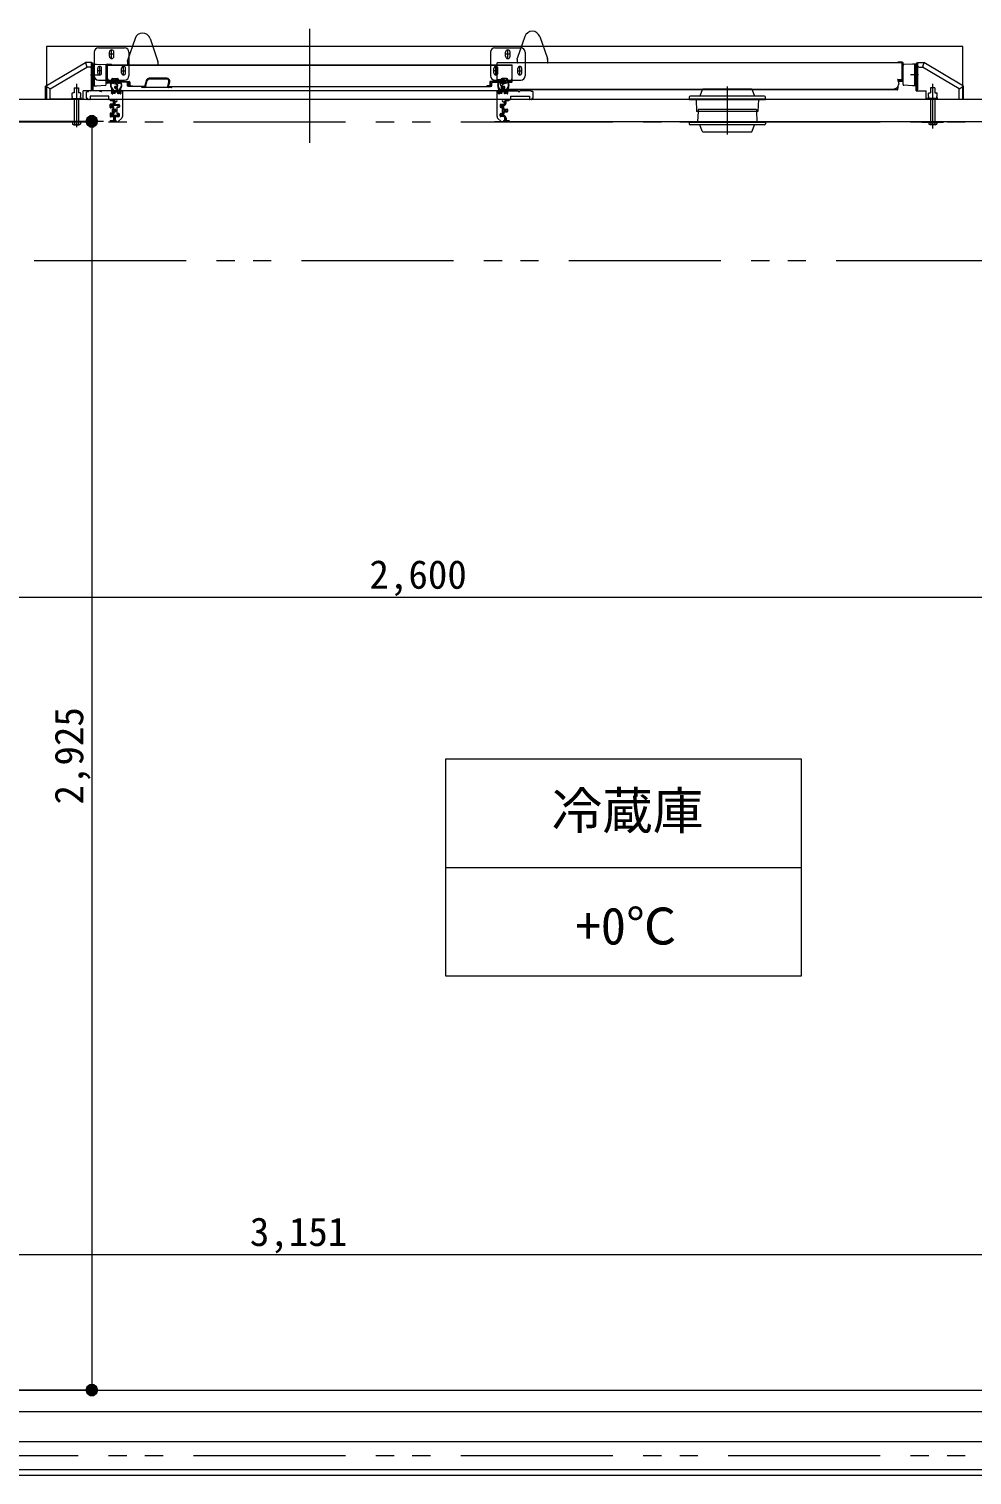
# Model space of a CAD drawing. Units: millimetres at full size. Extents: x -22551 to 92397, y -19340 to 14894.
# Drawn here: x -10859 to -8686, y -4031 to -697 of the extents above; entities that cross this region are included whole.
import ezdxf
from ezdxf.enums import TextEntityAlignment as Align

# ---------------------------------------------------------------- set-up
doc = ezdxf.new("R2010")
doc.units = ezdxf.units.MM
doc.header["$LTSCALE"] = 70
doc.linetypes.add('DOUBLE_CHAIN1', pattern=[8.8, 5, -1, 0.6, -0.6, 0.6, -1])
doc.layers.add('2-0_通芯', color=7, linetype='Continuous', lineweight=15)
doc.styles.add('ＭＳ ゴシック', font='')
doc.styles.get('ＭＳ ゴシック').set_extended_font_data('MS Gothic')

# ---------------------------------------------------------------- blocks, each defined once
blk = doc.blocks.new('グループ部品-125')
at = {"layer": '2-0_通芯'}
for p, q in [((-10212.39, -958.97), (-10212.39, -696.64)), ((-10614.88, -718.72), (-10632.39, -769.18)), ((-10580.4, -718.72), (-10562.89, -769.18)), ((-9716.88, -714.22), (-9734.39, -764.68)), ((-9682.4, -714.22), (-9664.89, -764.68)), ((-10708.89, -750), (-10708.89, -805)), ((-10698.89, -740), (-10638.89, -740)), ((-10674.14, -759.75), (-10674.14, -750.25)), ((-10663.64, -755), (-10674.14, -755)), ((-10668.89, -765), (-10668.89, -745)), ((-10663.64, -759.75), (-10663.64, -750.25)), ((-10628.89, -750), (-10628.89, -805)), ((-9795.89, -750), (-9795.89, -805)), ((-9785.89, -740), (-9725.89, -740)), ((-9761.14, -759.75), (-9761.14, -750.25)), ((-9750.64, -755), (-9761.14, -755)), ((-9755.89, -765), (-9755.89, -745)), ((-9750.64, -759.75), (-9750.64, -750.25)), ((-9734.64, -766.73), (-9734.64, -774.2)), ((-9715.89, -750), (-9715.89, -805)), ((-9664.64, -766.73), (-9664.64, -774.2)), ((-8707.3, -859.7), (-8707.3, -736.8)), ((-10820.89, -828.41), (-10729.15, -774.2)), ((-10810.39, -834.41), (-10726.29, -784.7)), ((-10729.15, -774.2), (-10726.29, -784.7)), ((-10718.39, -784.7), (-10726.29, -784.7)), ((-10714.39, -774.7), (-10715.39, -774.7)), ((-10711.62, -777.7), (-10715.39, -777.7)), ((-10714.39, -839.7), (-10714.39, -777.7)), ((-10711.39, -777.7), (-10703.39, -777.7)), ((-10711.39, -839.7), (-10711.39, -777.7)), ((-10708.39, -827.7), (-10708.39, -777.7)), ((-10703.39, -777.7), (-10683.28, -778.75)), ((-10700.89, -798.5), (-10700.89, -787.5)), ((-10691.89, -793), (-10700.89, -793)), ((-10696.39, -803), (-10696.39, -783)), ((-10691.89, -798.5), (-10691.89, -787.5)), ((-10681.39, -824.65), (-10681.39, -780.75)), ((-10679.39, -777.7), (-10669.39, -777.7)), ((-10678.89, -817.7), (-10678.89, -779.7)), ((-10678.89, -779.7), (-9745.89, -779.7)), ((-10678.49, -817.3), (-10678.49, -780.1)), ((-10678.49, -780.1), (-10212.79, -780.1)), ((-10669.39, -779.7), (-10669.39, -777.7)), ((-10645.89, -798.5), (-10645.89, -787.5)), ((-10645.89, -793), (-10636.89, -793)), ((-10641.39, -803), (-10641.39, -783)), ((-10636.89, -798.5), (-10636.89, -787.5)), ((-10632.64, -771.23), (-10632.64, -778.7)), ((-10632.64, -771.26), (-10632.64, -772.7)), ((-10562.64, -771.23), (-10562.64, -778.7)), ((-10212.79, -780.1), (-10212.79, -794.7)), ((-10212.79, -794.7), (-10211.99, -794.7)), ((-10211.99, -780.1), (-9746.29, -780.1)), ((-10211.99, -794.7), (-10211.99, -780.1)), ((-9787.89, -798.5), (-9787.89, -787.5)), ((-9778.89, -793), (-9787.89, -793)), ((-9783.39, -803), (-9783.39, -783)), ((-9780.89, -813.2), (-9780.89, -775.2)), ((-8847.89, -775.2), (-9780.89, -775.2)), ((-9778.89, -798.5), (-9778.89, -787.5)), ((-9746.29, -817.3), (-9746.29, -780.1)), ((-9745.89, -817.7), (-9745.89, -779.7)), ((-9732.89, -798.5), (-9732.89, -787.5)), ((-9732.89, -793), (-9723.89, -793)), ((-9728.39, -803), (-9728.39, -783)), ((-9723.89, -798.5), (-9723.89, -787.5)), ((-8847.89, -775.2), (-8847.89, -813.2)), ((-8845.39, -824.65), (-8845.39, -775.2)), ((-8823.39, -777.7), (-8843.49, -778.75)), ((-8815.39, -777.7), (-8823.39, -777.7)), ((-8818.39, -827.7), (-8818.39, -777.7)), ((-8815.39, -839.7), (-8815.39, -777.7)), ((-8815.16, -777.7), (-8811.39, -777.7)), ((-8812.39, -774.7), (-8811.39, -774.7)), ((-8812.39, -839.7), (-8812.39, -777.7)), ((-8808.39, -784.7), (-8800.49, -784.7)), ((-8797.62, -774.2), (-8800.49, -784.7)), ((-8716.39, -834.41), (-8800.49, -784.7)), ((-8705.89, -828.41), (-8797.62, -774.2)), ((-10820.89, -859.7), (-10820.89, -828.41)), ((-10810.39, -834.41), (-10820.89, -828.41)), ((-10754.89, -832.7), (-10754.89, -844.2)), ((-10754.89, -832.7), (-10744.89, -832.7)), ((-10749.89, -823.5), (-10749.89, -922.95)), ((-10744.89, -832.7), (-10744.89, -844.2)), ((-10717.31, -802.7), (-10698.95, -802.7)), ((-10698.89, -815), (-10638.89, -815)), ((-10669.39, -821.7), (-10679.39, -821.7)), ((-10678.89, -817.7), (-10669.03, -817.7)), ((-10678.49, -811.7), (-10677.49, -811.7)), ((-10669.37, -817.3), (-10678.49, -817.3)), ((-10677.99, -818.7), (-10669.74, -818.7)), ((-10666.29, -819.7), (-10677.99, -819.7)), ((-10677.49, -811.7), (-10677.49, -814.7)), ((-10669.74, -817.2), (-10676.99, -817.2)), ((-10676.89, -817.3), (-10676.89, -817.2)), ((-10676.49, -815.7), (-10670.09, -815.7)), ((-10671.49, -825.8), (-10671.49, -826.7)), ((-10670.89, -817.7), (-10670.89, -817.3)), ((-10670.51, -827.04), (-10670.5, -825.72)), ((-10667.39, -819.69), (-10669.96, -819.2)), ((-10669.62, -820.89), (-10660.49, -823.5)), ((-10669.39, -819.7), (-10669.39, -821.7)), ((-10669.29, -817.7), (-10669.29, -817.35)), ((-10669.09, -814.7), (-10669.09, -814.2)), ((-10667.07, -819.34), (-10667.39, -819.69)), ((-10667.09, -814.7), (-10667.09, -818.5)), ((-10667.09, -818.5), (-10666.29, -818.5)), ((-10667, -819.81), (-10667.07, -819.34)), ((-10664.93, -820.2), (-10667, -819.81)), ((-10666.29, -818.5), (-10666.29, -819.7)), ((-10666.09, -811.2), (-10655.89, -811.2)), ((-10664.61, -819.86), (-10664.93, -820.2)), ((-10664.54, -820.32), (-10664.61, -819.86)), ((-10661.49, -820.9), (-10664.54, -820.32)), ((-10664.09, -819.7), (-10664.09, -814.7)), ((-10661.49, -819.7), (-10664.09, -819.7)), ((-10656.44, -813.25), (-10662.09, -817.8)), ((-10662.09, -815.2), (-10662.09, -818.5)), ((-10662.09, -818.5), (-10660.74, -818.5)), ((-10660.84, -818.5), (-10661.49, -820.9)), ((-10660.74, -818.5), (-10660.74, -818.95)), ((-10658.88, -823.5), (-10660.49, -823.5)), ((-10656.89, -813.2), (-10660.09, -813.2)), ((-10656.99, -829.15), (-10659.99, -829.15)), ((-10659.99, -829.65), (-10656.73, -829.65)), ((-10659.84, -817.66), (-10658.8, -816.82)), ((-10659.84, -821), (-10659.84, -817.66)), ((-10657.64, -821.5), (-10659.34, -821.5)), ((-10659.01, -832.85), (-10658.25, -832.34)), ((-10658.88, -823.5), (-10655.86, -826.07)), ((-10657.97, -832.75), (-10658.73, -833.26)), ((-10658.49, -818.5), (-10658.49, -818.95)), ((-10658.18, -816.82), (-10657.14, -817.66)), ((-10658.1, -823.5), (-10656.49, -823.5)), ((-10655.53, -825.69), (-10658.1, -823.5)), ((-10658.09, -815.22), (-10655.9, -813.46)), ((-10654.89, -817.8), (-10658.09, -815.22)), ((-10657.14, -817.66), (-10657.14, -821)), ((-10656.49, -823.5), (-10647.36, -820.89)), ((-10656.24, -818.95), (-10656.24, -818.5)), ((-10656.24, -818.5), (-10654.89, -818.5)), ((-10655.49, -820.9), (-10656.14, -818.5)), ((-10633.99, -819.7), (-10655.49, -819.7)), ((-10652.43, -820.32), (-10655.49, -820.9)), ((-10654.89, -818.5), (-10654.89, -815.2)), ((-10652.89, -814.2), (-10652.89, -816.7)), ((-10652.37, -819.86), (-10652.43, -820.32)), ((-10652.05, -820.2), (-10652.37, -819.86)), ((-10649.97, -819.81), (-10652.05, -820.2)), ((-10651.89, -817.7), (-10628.49, -817.7)), ((-10649.91, -819.34), (-10649.97, -819.81)), ((-10649.59, -819.69), (-10649.91, -819.34)), ((-10647.02, -819.2), (-10649.59, -819.69)), ((-10646.48, -825.72), (-10646.47, -827.04)), ((-10645.49, -826.7), (-10645.49, -825.8)), ((-10631.99, -827.7), (-10631.99, -821.7)), ((-10629.99, -828.7), (-10630.99, -828.7)), ((-10629.99, -820.45), (-10629.99, -828.7)), ((-10628.89, -821.7), (-10628.89, -829.7)), ((-10628.49, -821.7), (-10628.89, -821.7)), ((-10592.74, -829.7), (-10628.89, -829.7)), ((-10628.49, -829.3), (-10628.49, -820.45)), ((-10592.74, -829.3), (-10628.49, -829.3)), ((-10626.99, -819.2), (-10626.99, -827.2)), ((-10625.99, -828.2), (-10620.49, -828.2)), ((-10620.49, -828.2), (-10620.49, -829.2)), ((-10600.24, -830.2), (-10600.24, -829.7)), ((-10531.93, -831.7), (-10598.74, -831.7)), ((-10588.74, -814.79), (-10592.74, -829.7)), ((-10592.74, -829.7), (-10592.74, -829.3)), ((-10590.81, -830.22), (-10586.97, -815.91)), ((-10541.84, -810.2), (-10582.14, -810.2)), ((-10541.84, -812.2), (-10582.14, -812.2)), ((-10539.68, -829.22), (-10536.99, -818.41)), ((-10537.74, -829.7), (-10535.04, -818.89)), ((-10537.74, -829.7), (-9795.89, -829.7)), ((-10537.64, -829.3), (-10537.64, -829.7)), ((-10537.64, -829.3), (-9796.29, -829.3)), ((-10530.48, -830.59), (-10530.24, -829.7)), ((-9798.79, -828.2), (-9804.29, -828.2)), ((-9804.29, -828.2), (-9804.29, -829.2)), ((-9804.29, -829.2), (-9797.79, -829.2)), ((-9797.79, -819.2), (-9797.79, -827.2)), ((-9796.39, -829.3), (-9796.84, -828.85)), ((-9772.89, -817.7), (-9796.29, -817.7)), ((-9796.29, -829.3), (-9796.29, -820.45)), ((-9794.79, -820.45), (-9794.79, -828.7)), ((-9794.79, -828.7), (-9793.79, -828.7)), ((-9792.79, -827.7), (-9792.79, -821.7)), ((-9790.79, -819.7), (-9769.29, -819.7)), ((-9785.89, -815), (-9725.89, -815)), ((-9780.89, -813.2), (-9771.03, -813.2)), ((-9779.99, -814.2), (-9771.74, -814.2)), ((-9772.19, -815.2), (-9779.99, -815.2)), ((-9779.29, -826.7), (-9779.29, -825.8)), ((-9778.3, -825.72), (-9778.31, -827.04)), ((-9777.76, -819.2), (-9775.19, -819.69)), ((-9768.29, -823.5), (-9777.42, -820.89)), ((-9775.19, -819.69), (-9774.87, -819.34)), ((-9774.87, -819.34), (-9774.8, -819.81)), ((-9774.8, -819.81), (-9772.73, -820.2)), ((-9773.49, -821.3), (-9773.49, -822.2)), ((-9772.73, -820.2), (-9772.41, -819.86)), ((-9772.41, -819.86), (-9772.34, -820.32)), ((-9772.34, -820.32), (-9769.29, -820.9)), ((-9771.89, -814.2), (-9771.89, -816.7)), ((-9771.31, -829.4), (-9771.06, -833.4)), ((-9771.06, -833.4), (-9771.06, -836.95)), ((-9770.56, -833.4), (-9770.39, -830.63)), ((-9770.56, -836.95), (-9770.56, -833.4)), ((-9769.89, -818.5), (-9769.89, -815.2)), ((-9769.89, -817.8), (-9766.69, -815.22)), ((-9768.54, -818.5), (-9769.89, -818.5)), ((-9769.29, -820.9), (-9768.64, -818.5)), ((-9769.25, -825.69), (-9766.68, -823.5)), ((-9765.9, -823.5), (-9768.92, -826.07)), ((-9758.69, -811.2), (-9768.89, -811.2)), ((-9766.69, -815.22), (-9768.87, -813.46)), ((-9768.54, -818.95), (-9768.54, -818.5)), ((-9768.34, -813.25), (-9762.69, -817.8)), ((-9766.68, -823.5), (-9768.29, -823.5)), ((-9764.79, -829.65), (-9768.05, -829.65)), ((-9767.89, -813.2), (-9764.69, -813.2)), ((-9767.79, -829.15), (-9764.79, -829.15)), ((-9766.6, -816.82), (-9767.64, -817.66)), ((-9767.64, -817.66), (-9767.64, -821)), ((-9767.14, -821.5), (-9765.44, -821.5)), ((-9766.81, -832.75), (-9766.05, -833.26)), ((-9765.77, -832.85), (-9766.53, -832.34)), ((-9764.94, -817.66), (-9765.98, -816.82)), ((-9765.9, -823.5), (-9764.29, -823.5)), ((-9764.94, -821), (-9764.94, -817.66)), ((-9755.16, -820.89), (-9764.29, -823.5)), ((-9762.69, -818.5), (-9764.04, -818.5)), ((-9764.04, -818.5), (-9764.04, -818.95)), ((-9763.94, -818.5), (-9763.29, -820.9)), ((-9763.29, -819.7), (-9760.69, -819.7)), ((-9763.29, -820.9), (-9760.23, -820.32)), ((-9762.69, -815.2), (-9762.69, -818.5)), ((-9760.69, -819.7), (-9760.69, -814.7)), ((-9760.23, -820.32), (-9760.17, -819.86)), ((-9760.17, -819.86), (-9759.85, -820.2)), ((-9759.85, -820.2), (-9757.77, -819.81)), ((-9757.69, -818.5), (-9758.49, -818.5)), ((-9758.49, -818.5), (-9758.49, -819.7)), ((-9758.49, -819.7), (-9746.79, -819.7)), ((-9757.77, -819.81), (-9757.71, -819.34)), ((-9757.71, -819.34), (-9757.39, -819.69)), ((-9757.69, -814.7), (-9757.69, -818.5)), ((-9757.39, -819.69), (-9754.82, -819.2)), ((-9755.75, -817.7), (-9745.89, -817.7)), ((-9755.69, -814.7), (-9755.69, -814.2)), ((-9755.49, -817.7), (-9755.49, -817.35)), ((-9755.41, -817.3), (-9746.29, -817.3)), ((-9755.04, -817.2), (-9747.79, -817.2)), ((-9746.79, -818.7), (-9755.04, -818.7)), ((-9748.29, -815.7), (-9754.69, -815.7)), ((-9754.27, -827.04), (-9754.28, -825.72)), ((-9753.89, -817.7), (-9753.89, -817.3)), ((-9753.29, -825.8), (-9753.29, -826.7)), ((-9747.89, -817.3), (-9747.89, -817.2)), ((-9746.29, -811.7), (-9747.29, -811.7)), ((-9747.29, -811.7), (-9747.29, -814.7)), ((-9250.33, -829.38), (-9250.33, -940.02)), ((-8858.22, -833.4), (-8858.39, -830.63)), ((-8858.22, -836.95), (-8858.22, -833.4)), ((-8857.75, -813.2), (-8847.89, -813.2)), ((-8857.47, -829.4), (-8857.72, -833.4)), ((-8857.72, -836.95), (-8857.72, -833.4)), ((-8857.39, -815.2), (-8857.39, -817.2)), ((-8857.39, -817.2), (-8847.39, -817.2)), ((-8848.79, -814.2), (-8857.04, -814.2)), ((-8856.59, -815.2), (-8848.79, -815.2)), ((-8855.29, -821.3), (-8855.29, -822.2)), ((-8809.47, -802.7), (-8827.83, -802.7)), ((-8781.89, -832.7), (-8781.89, -844.2)), ((-8771.89, -832.7), (-8781.89, -832.7)), ((-8776.89, -926.59), (-8776.89, -823.5)), ((-8771.89, -832.7), (-8771.89, -844.2)), ((-8716.39, -834.41), (-8705.89, -828.41)), ((-8705.89, -859.7), (-8705.89, -828.41)), ((-8695.3, -859.7), (-10831.37, -859.7)), ((-10810.39, -859.7), (-10810.39, -834.41)), ((-10737.39, -858.7), (-10810.39, -858.7)), ((-10760.39, -854.7), (-10759.09, -854.7)), ((-10760.39, -854.7), (-10760.39, -856.7)), ((-10760.39, -856.7), (-10739.39, -856.7)), ((-10759.09, -852.2), (-10759.7, -852.2)), ((-10759.09, -854.7), (-10759.09, -852.2)), ((-10754.89, -844.2), (-10758.14, -844.2)), ((-10754.89, -859.7), (-10754.89, -909.7)), ((-10741.64, -844.2), (-10744.89, -844.2)), ((-10744.89, -859.7), (-10744.89, -909.7)), ((-10740.07, -852.2), (-10740.69, -852.2)), ((-10740.69, -854.7), (-10740.69, -852.2)), ((-10740.69, -854.7), (-10739.39, -854.7)), ((-10739.39, -856.7), (-10739.39, -854.7)), ((-10734.39, -859.7), (-10734.39, -839.7)), ((-9777.74, -839.7), (-10734.39, -839.7)), ((-10726.89, -855.7), (-10726.89, -842.7)), ((-10724.89, -840.7), (-10722.59, -840.7)), ((-10722.39, -840.5), (-10722.39, -839.9)), ((-10718.39, -851.7), (-10718.39, -858.7)), ((-10675.39, -851.7), (-10718.39, -851.7)), ((-10696.39, -840.5), (-10696.39, -839.9)), ((-10692.59, -840.7), (-10696.19, -840.7)), ((-10692.39, -839.9), (-10692.39, -840.5)), ((-10675.39, -858.7), (-10675.39, -851.7)), ((-10665.89, -860.4), (-10672.39, -860.4)), ((-10671.39, -861.4), (-10666.29, -861.4)), ((-10669.31, -833.9), (-10669.06, -837.9)), ((-10669.06, -837.9), (-10669.06, -839.7)), ((-10668.94, -843.7), (-10668.24, -843.7)), ((-10668.94, -844.7), (-10668.94, -843.7)), ((-10668.62, -844.68), (-10668.36, -845.53)), ((-10668.61, -844.4), (-10668.13, -843.57)), ((-10668.56, -837.9), (-10668.39, -835.13)), ((-10668.56, -839.7), (-10668.56, -837.9)), ((-10668.24, -840.2), (-10668.24, -843.7)), ((-10668.09, -843.42), (-10668.09, -840.3)), ((-10662.97, -839.8), (-10667.59, -839.8)), ((-10667.46, -846.1), (-10667.09, -846.1)), ((-10667.44, -846.2), (-10666.69, -846.2)), ((-10667.09, -841.7), (-10664.04, -841.7)), ((-10667.09, -846.09), (-10667.09, -841.7)), ((-10666.19, -845.7), (-10666.19, -842.2)), ((-10664.79, -869.55), (-10664.79, -862.9)), ((-10664.39, -842.2), (-10664.39, -843.7)), ((-10664.04, -842.1), (-10664.04, -841.7)), ((-10662.04, -842.4), (-10663.74, -842.4)), ((-10663.39, -862.9), (-10663.39, -868.5)), ((-10663.29, -867.7), (-10663.29, -860.1)), ((-10662.97, -839.8), (-10662.89, -840)), ((-10662.81, -839.8), (-10662.89, -840)), ((-10661.14, -845.2), (-10662.89, -845.2)), ((-10657.97, -839.8), (-10662.81, -839.8)), ((-10661.39, -862.4), (-10661.89, -862.9)), ((-10661.89, -862.9), (-10661.89, -868.5)), ((-10661.74, -842.1), (-10661.74, -841.7)), ((-10661.74, -841.7), (-10654.04, -841.7)), ((-10661.39, -843.4), (-10661.39, -842.2)), ((-10660.89, -862.4), (-10661.39, -862.4)), ((-10660.89, -870.46), (-10660.89, -862.4)), ((-10658.39, -864.7), (-10659.89, -864.7)), ((-10655.71, -835.4), (-10658.83, -838.72)), ((-10658.14, -838.72), (-10655.35, -835.74)), ((-10657.97, -839.8), (-10657.89, -840)), ((-10657.81, -839.8), (-10657.89, -840)), ((-10657.81, -839.8), (-10652.97, -839.8)), ((-10654.64, -845.2), (-10652.89, -845.2)), ((-10654.39, -843.4), (-10654.39, -842.2)), ((-10654.04, -842.1), (-10654.04, -841.7)), ((-10653.74, -842.4), (-10652.04, -842.4)), ((-10652.97, -839.8), (-10652.89, -840)), ((-10652.81, -839.8), (-10652.89, -840)), ((-10652.81, -839.8), (-10648.19, -839.8)), ((-10651.39, -842.2), (-10651.39, -843.7)), ((-10649.59, -845.7), (-10649.59, -842.2)), ((-10648.34, -846.2), (-10649.09, -846.2)), ((-10648.69, -846.1), (-10648.69, -841.7)), ((-10648.32, -846.1), (-10648.69, -846.1)), ((-10648.59, -835.13), (-10648.42, -837.9)), ((-10648.42, -837.9), (-10648.42, -839.7)), ((-10647.92, -837.9), (-10647.67, -833.9)), ((-10647.92, -839.7), (-10647.92, -837.9)), ((-10647.69, -843.42), (-10647.69, -840.3)), ((-10647.17, -844.4), (-10647.65, -843.57)), ((-10647.54, -840.2), (-10647.54, -843.7)), ((-10646.84, -843.7), (-10647.54, -843.7)), ((-10647.16, -844.68), (-10647.42, -845.53)), ((-10646.84, -844.7), (-10646.84, -843.7)), ((-10643.89, -839.7), (-10643.89, -898.63)), ((-9780.89, -884.47), (-9780.89, -841.2)), ((-9777.94, -844.7), (-9777.94, -843.7)), ((-9777.94, -843.7), (-9777.24, -843.7)), ((-9777.62, -844.68), (-9777.36, -845.53)), ((-9777.61, -844.4), (-9777.13, -843.57)), ((-9777.24, -840.2), (-9777.24, -843.7)), ((-9776.86, -837.9), (-9777.11, -833.9)), ((-9777.09, -843.42), (-9777.09, -840.3)), ((-9776.86, -839.7), (-9776.86, -837.9)), ((-9771.97, -839.8), (-9776.59, -839.8)), ((-9776.46, -846.1), (-9776.09, -846.1)), ((-9776.44, -846.2), (-9775.69, -846.2)), ((-9776.19, -835.13), (-9776.36, -837.9)), ((-9776.36, -837.9), (-9776.36, -839.7)), ((-9776.09, -846.1), (-9776.09, -841.7)), ((-9775.19, -845.7), (-9775.19, -842.2)), ((-9773.39, -842.2), (-9773.39, -843.7)), ((-9771.04, -842.4), (-9772.74, -842.4)), ((-9771.97, -839.8), (-9771.89, -840)), ((-9771.81, -839.8), (-9771.89, -840)), ((-9770.14, -845.2), (-9771.89, -845.2)), ((-9766.97, -839.8), (-9771.81, -839.8)), ((-8857.97, -837.2), (-9770.81, -837.2)), ((-9770.74, -842.1), (-9770.74, -841.7)), ((-9763.04, -841.7), (-9770.74, -841.7)), ((-9770.39, -843.4), (-9770.39, -842.2)), ((-9766.64, -838.72), (-9769.43, -835.74)), ((-9769.07, -835.4), (-9765.95, -838.72)), ((-9766.97, -839.8), (-9766.89, -840)), ((-9766.81, -839.8), (-9766.89, -840)), ((-9766.81, -839.8), (-9761.97, -839.8)), ((-9766.39, -864.7), (-9764.89, -864.7)), ((-9763.89, -870.96), (-9763.89, -862.4)), ((-9763.39, -862.4), (-9763.89, -862.4)), ((-9763.64, -845.2), (-9761.89, -845.2)), ((-9763.39, -843.4), (-9763.39, -842.2)), ((-9762.89, -862.9), (-9763.39, -862.4)), ((-9763.04, -842.1), (-9763.04, -841.7)), ((-9762.89, -868.5), (-9762.89, -862.9)), ((-9762.74, -842.4), (-9761.04, -842.4)), ((-9761.97, -839.8), (-9761.89, -840)), ((-9761.81, -839.8), (-9761.89, -840)), ((-9761.81, -839.8), (-9757.19, -839.8)), ((-9761.79, -859.7), (-9761.79, -867.7)), ((-9761.39, -860.2), (-9761.39, -868.5)), ((-9760.74, -842.1), (-9760.74, -841.7)), ((-9757.69, -841.7), (-9760.74, -841.7)), ((-9760.49, -835.2), (-8868.29, -835.2)), ((-9760.39, -842.2), (-9760.39, -843.7)), ((-9759.99, -867.35), (-9759.99, -862.9)), ((-9758.89, -860.4), (-9752.39, -860.4)), ((-9758.59, -845.7), (-9758.59, -842.2)), ((-9758.49, -861.4), (-9753.39, -861.4)), ((-9757.34, -846.2), (-9758.09, -846.2)), ((-9757.69, -846.09), (-9757.69, -841.7)), ((-9757.32, -846.1), (-9757.69, -846.1)), ((-9756.69, -843.42), (-9756.69, -840.3)), ((-9756.17, -844.4), (-9756.65, -843.57)), ((-9756.54, -840.2), (-9756.54, -843.7)), ((-9755.84, -843.7), (-9756.54, -843.7)), ((-9756.16, -844.68), (-9756.42, -845.53)), ((-9756.22, -837.9), (-9756.39, -835.13)), ((-9756.22, -839.7), (-9756.22, -837.9)), ((-9756.04, -839.7), (-9732.59, -839.7)), ((-9755.84, -844.7), (-9755.84, -843.7)), ((-9755.47, -833.9), (-9755.72, -837.9)), ((-9755.72, -837.9), (-9755.72, -839.7)), ((-9749.39, -858.7), (-9749.39, -851.7)), ((-9749.39, -851.7), (-9706.39, -851.7)), ((-9732.39, -839.9), (-9732.39, -840.5)), ((-9732.19, -840.7), (-9728.59, -840.7)), ((-9728.39, -840.5), (-9728.39, -839.9)), ((-9702.59, -839.7), (-9728.19, -839.7)), ((-9706.39, -851.7), (-9706.39, -858.7)), ((-9702.39, -840.5), (-9702.39, -839.9)), ((-9699.89, -840.7), (-9702.19, -840.7)), ((-9697.89, -855.7), (-9697.89, -842.7)), ((-9338.33, -854.2), (-9338.33, -859.7)), ((-9338.33, -857.7), (-9162.33, -857.7)), ((-9164.83, -851.7), (-9335.83, -851.7)), ((-9322.26, -859.7), (-9321.08, -887.37)), ((-9307.93, -836.85), (-9313.33, -851.7)), ((-9195.08, -835.2), (-9305.58, -835.2)), ((-9192.73, -836.85), (-9187.33, -851.7)), ((-9178.4, -859.7), (-9179.58, -887.37)), ((-8815.39, -839.7), (-8792.39, -839.7)), ((-8792.39, -859.7), (-8792.39, -839.7)), ((-8789.39, -858.7), (-8716.39, -858.7)), ((-8787.39, -856.7), (-8787.39, -854.7)), ((-8786.09, -854.7), (-8787.39, -854.7)), ((-8766.39, -856.7), (-8787.39, -856.7)), ((-8786.7, -852.2), (-8786.09, -852.2)), ((-8786.09, -854.7), (-8786.09, -852.2)), ((-8785.14, -844.2), (-8781.89, -844.2)), ((-8781.89, -859.7), (-8781.89, -909.7)), ((-8771.89, -844.2), (-8768.64, -844.2)), ((-8771.89, -859.7), (-8771.89, -909.7)), ((-8767.69, -854.7), (-8767.69, -852.2)), ((-8767.69, -852.2), (-8767.07, -852.2)), ((-8766.39, -854.7), (-8767.69, -854.7)), ((-8766.39, -854.7), (-8766.39, -856.7)), ((-8716.39, -859.7), (-8716.39, -834.41)), ((-10672.29, -877.2), (-10672.29, -871.05)), ((-10672.29, -892.2), (-10672.29, -898.35)), ((-10665.29, -870.05), (-10671.29, -870.05)), ((-10665.29, -899.35), (-10671.29, -899.35)), ((-10670.89, -872.53), (-10670.89, -876.16)), ((-10670.89, -896.87), (-10670.89, -893.24)), ((-10666.29, -878.7), (-10670.79, -878.7)), ((-10666.29, -890.7), (-10670.79, -890.7)), ((-10661.88, -871.46), (-10669.9, -871.53)), ((-10665.88, -877.19), (-10669.9, -877.16)), ((-10665.88, -892.21), (-10669.9, -892.24)), ((-10661.88, -897.94), (-10669.9, -897.87)), ((-10669.39, -874.7), (-10669.39, -873.95)), ((-10669.39, -894.7), (-10669.39, -895.45)), ((-10652.39, -872.95), (-10668.39, -872.95)), ((-10668.39, -875.7), (-10664.89, -875.7)), ((-10668.39, -893.7), (-10664.89, -893.7)), ((-10652.39, -896.45), (-10668.39, -896.45)), ((-10666.29, -881.7), (-10666.89, -881.7)), ((-10666.29, -878.7), (-10666.29, -881.7)), ((-10666.29, -890.7), (-10666.29, -887.7)), ((-10664.89, -883.23), (-10664.89, -878.19)), ((-10664.89, -886.16), (-10664.89, -891.21)), ((-10664.79, -899.85), (-10664.79, -906.5)), ((-10664.43, -883.74), (-10661.58, -883.95)), ((-10664.43, -885.67), (-10661.58, -885.45)), ((-10663.89, -880.7), (-10663.89, -876.7)), ((-10663.89, -888.7), (-10663.89, -892.7)), ((-10662.89, -869), (-10662.39, -869)), ((-10662.89, -881.7), (-10660.89, -881.7)), ((-10662.89, -887.7), (-10660.89, -887.7)), ((-10660.89, -898.94), (-10660.89, -907)), ((-10659.89, -870.7), (-10652.39, -870.7)), ((-10659.89, -882.7), (-10659.89, -886.7)), ((-10659.89, -898.7), (-10652.39, -898.7)), ((-10656.89, -878.32), (-10656.89, -891.08)), ((-10656.89, -884.47), (-10656.49, -884.7)), ((-10656.89, -884.93), (-10656.49, -884.7)), ((-10652.25, -876.82), (-10656.02, -877.33)), ((-10656.02, -892.07), (-10652.25, -892.58)), ((-10652.39, -877.7), (-10654.89, -877.7)), ((-10652.39, -891.7), (-10654.89, -891.7)), ((-10651.39, -873.95), (-10651.39, -875.83)), ((-10651.39, -895.45), (-10651.39, -893.57)), ((-10650.89, -872.2), (-10650.89, -876.2)), ((-10650.89, -897.2), (-10650.89, -893.2)), ((-10643.89, -884.47), (-10644.29, -884.7)), ((-10643.89, -884.93), (-10644.29, -884.7)), ((-9780.89, -884.47), (-9780.49, -884.7)), ((-9780.89, -884.93), (-9780.49, -884.7)), ((-9780.89, -898.63), (-9780.89, -884.93)), ((-9773.89, -872.2), (-9773.89, -876.2)), ((-9773.89, -897.2), (-9773.89, -893.2)), ((-9764.89, -870.7), (-9772.39, -870.7)), ((-9772.39, -877.7), (-9769.89, -877.7)), ((-9772.39, -891.7), (-9769.89, -891.7)), ((-9764.89, -898.7), (-9772.39, -898.7)), ((-9764.88, -871.96), (-9771.39, -872.02)), ((-9767.88, -876.69), (-9771.39, -876.66)), ((-9767.88, -892.71), (-9771.39, -892.74)), ((-9764.88, -897.44), (-9771.39, -897.39)), ((-9771.29, -873.85), (-9771.29, -874.8)), ((-9771.29, -895.55), (-9771.29, -894.6)), ((-9770.79, -873.35), (-9765.99, -873.35)), ((-9770.79, -875.3), (-9766.99, -875.3)), ((-9770.79, -894.1), (-9766.99, -894.1)), ((-9770.79, -896.05), (-9765.99, -896.05)), ((-9767.89, -884.47), (-9768.29, -884.7)), ((-9767.89, -884.93), (-9768.29, -884.7)), ((-9767.89, -884.47), (-9767.89, -879.7)), ((-9767.89, -889.7), (-9767.89, -884.93)), ((-9766.89, -881.95), (-9766.89, -877.69)), ((-9766.89, -881.95), (-9765.89, -882.95)), ((-9766.89, -887.45), (-9765.89, -886.45)), ((-9766.89, -887.45), (-9766.89, -891.71)), ((-9765.89, -882.95), (-9760.14, -882.95)), ((-9765.89, -886.45), (-9760.14, -886.45)), ((-9765.49, -880.35), (-9765.49, -876.8)), ((-9765.49, -880.35), (-9764.49, -881.35)), ((-9765.49, -889.05), (-9764.49, -888.05)), ((-9765.49, -889.05), (-9765.49, -892.6)), ((-9764.49, -881.35), (-9757.79, -881.35)), ((-9764.49, -888.05), (-9757.79, -888.05)), ((-9763.89, -898.44), (-9763.89, -907)), ((-9761.89, -869), (-9762.39, -869)), ((-9761.79, -867.7), (-9761.39, -867.7)), ((-9756.79, -882.35), (-9756.79, -887.05)), ((-9179.58, -887.37), (-9321.08, -887.37)), ((-9317.43, -887.37), (-9318.74, -909.7)), ((-9317.33, -882.03), (-9317.43, -887.37)), ((-9183.33, -882.03), (-9317.33, -882.03)), ((-9183.33, -882.03), (-9183.23, -887.37)), ((-9183.23, -887.37), (-9181.92, -909.7)), ((-10714.53, -909.7), (-11136.83, -909.7)), ((-10774.89, -909.7), (-10774.89, -911.7)), ((-10759.13, -911.7), (-10759.13, -916.05)), ((-10755.58, -918.1), (-10759.13, -916.05)), ((-10754.51, -911.7), (-10754.51, -916.05)), ((-10745.27, -911.7), (-10745.27, -916.05)), ((-10740.65, -911.7), (-10740.65, -916.05)), ((-10714.53, -909.7), (-10714.53, -3834.7)), ((-10665.89, -909), (-10672.39, -909)), ((-10671.39, -908), (-10666.29, -908)), ((-10663.39, -906.5), (-10663.39, -900.9)), ((-10663.29, -901.7), (-10663.29, -909.3)), ((-10662.89, -900.4), (-10662.39, -900.4)), ((-10661.89, -906.5), (-10661.89, -900.9)), ((-10661.39, -907), (-10661.89, -906.5)), ((-10660.89, -907), (-10661.39, -907)), ((-10656.89, -910.7), (-10654.3, -910.7)), ((-10653.6, -910.41), (-10645.35, -902.17)), ((-9786.79, -909.7), (-8662.39, -909.7)), ((-9771.18, -910.41), (-9779.42, -902.17)), ((-9770.48, -910.7), (-9767.89, -910.7)), ((-9763.39, -907), (-9763.89, -907)), ((-9762.89, -906.5), (-9763.39, -907)), ((-9762.89, -900.9), (-9762.89, -906.5)), ((-9761.89, -900.4), (-9762.39, -900.4)), ((-9761.79, -901.7), (-9761.39, -901.7)), ((-9761.79, -909.7), (-9761.79, -901.7)), ((-9761.39, -900.9), (-9761.39, -909.21)), ((-9759.99, -902.05), (-9759.99, -906.5)), ((-9758.89, -909), (-9752.39, -909)), ((-9758.49, -908), (-9753.39, -908)), ((-9338.33, -909.7), (-9338.33, -915.2)), ((-9338.33, -911.7), (-9162.33, -911.7)), ((-9164.83, -917.7), (-9335.83, -917.7)), ((-9307.93, -932.56), (-9313.33, -917.7)), ((-9192.73, -932.56), (-9187.33, -917.7)), ((-9162.33, -909.7), (-9162.33, -915.2)), ((-8786.13, -911.7), (-8786.13, -916.05)), ((-8781.51, -911.7), (-8781.51, -916.05)), ((-8772.27, -911.7), (-8772.27, -916.05)), ((-8771.2, -918.1), (-8767.65, -916.05)), ((-8767.65, -911.7), (-8767.65, -916.05)), ((-8751.89, -909.7), (-8751.89, -911.7)), ((-9305.58, -934.2), (-9195.08, -934.2)), ((-11813.39, -2007.08), (-8662.39, -2007.08)), ((-9899.88, -2629.99), (-9079.35, -2629.99)), ((-11813.39, -3522.4), (-8662.39, -3522.4)), ((-10714.53, -3834.7), (-11136.83, -3834.7)), ((-12225.89, -3953.2), (-3818.39, -3953.2)), ((-12303.39, -4030.7), (-3168.39, -4030.7)), ((-12290.89, -4018.2), (-3168.39, -4018.2))]:
    blk.add_line(p, q, dxfattribs=at)
at = {"layer": '2-0_通芯', "linetype": 'DOUBLE_CHAIN1'}
for p, q in [((-12944.02, -910.7), (-4791.66, -910.7)), ((-22551.09, -1230.7), (23861.61, -1230.7)), ((-12944.02, -3985.7), (17404.63, -3985.7))]:
    blk.add_line(p, q, dxfattribs=at)
at = {"layer": '2-0_通芯'}
for points in [[(-8707.3, -736.8), (-10819.3, -736.8), (-10819.3, -859.7)], [(-9734.64, -767.09), (-9734.64, -766.81), (-9734.62, -766.43), (-9734.59, -766), (-9734.55, -765.62), (-9734.49, -765.17), (-9734.39, -764.68)], [(-9664.64, -767.09), (-9664.64, -766.81), (-9664.66, -766.43), (-9664.69, -766), (-9664.73, -765.62), (-9664.79, -765.17), (-9664.89, -764.68)], [(-10715.39, -836.7), (-10715.39, -774.2), (-10729.15, -774.2)], [(-10632.64, -771.59), (-10632.64, -771.31), (-10632.62, -770.93), (-10632.59, -770.5), (-10632.55, -770.12), (-10632.49, -769.67), (-10632.39, -769.18)], [(-10562.64, -771.59), (-10562.64, -771.31), (-10562.66, -770.93), (-10562.69, -770.5), (-10562.73, -770.12), (-10562.79, -769.67), (-10562.89, -769.18)], [(-8847.39, -773.2), (-8857.39, -773.2), (-8857.39, -775.2)], [(-8811.39, -836.7), (-8811.39, -774.2), (-8797.62, -774.2)], [(-10711.39, -827.7), (-10703.39, -827.7), (-10683.28, -826.65)], [(-9796.29, -821.7), (-9795.89, -821.7), (-9795.89, -829.7)], [(-8815.39, -827.7), (-8823.39, -827.7), (-8843.49, -826.65)], [(-8662.39, -859.7), (-6162.39, -859.7), (-6162.39, -1684.7), (-5342.39, -1684.7), (-5342.39, -3884.7), (-11863.39, -3884.7)], [(-8662.39, -859.7), (-11312.39, -859.7), (-11312.39, -1684.7)], [(-10759.7, -852.2), (-10759.7, -845.1), (-10758.14, -844.2)], [(-10740.07, -852.2), (-10740.07, -845.1), (-10741.64, -844.2)], [(-10662.89, -859.7), (-10662.89, -867.7), (-10663.29, -867.7)], [(-10651.74, -842.1), (-10651.74, -841.7), (-10648.69, -841.7)], [(-9773.04, -842.1), (-9773.04, -841.7), (-9776.09, -841.7)], [(-9338.33, -859.7), (-9162.33, -859.7), (-9162.33, -854.2)], [(-8786.7, -852.2), (-8786.7, -845.1), (-8785.14, -844.2)], [(-8767.07, -852.2), (-8767.07, -845.1), (-8768.64, -844.2)], [(-10666.29, -887.7), (-10666.89, -887.7), (-10666.89, -881.7)], [(-10687.89, -909.7), (-11262.39, -909.7), (-11262.39, -1734.7)], [(-10724.89, -909.7), (-10724.89, -911.7), (-10774.89, -911.7)], [(-10759.13, -916.05), (-10758.84, -916.2), (-10758.44, -916.4), (-10758.11, -916.53), (-10757.79, -916.63), (-10757.47, -916.7), (-10757.14, -916.75), (-10756.82, -916.77), (-10756.49, -916.75), (-10756.16, -916.7), (-10755.85, -916.63), (-10755.53, -916.53), (-10755.19, -916.4), (-10754.79, -916.2), (-10754.51, -916.05)], [(-10755.58, -918.1), (-10744.2, -918.1), (-10740.65, -916.05)], [(-10754.51, -916.05), (-10753.94, -916.2), (-10753.14, -916.4), (-10752.46, -916.53), (-10751.83, -916.63), (-10751.19, -916.7), (-10750.54, -916.75), (-10749.89, -916.77), (-10749.24, -916.75), (-10748.59, -916.7), (-10747.95, -916.63), (-10747.31, -916.53), (-10746.64, -916.4), (-10745.84, -916.2), (-10745.27, -916.05)], [(-10745.27, -916.05), (-10744.99, -916.2), (-10744.59, -916.4), (-10744.25, -916.53), (-10743.93, -916.63), (-10743.61, -916.7), (-10743.28, -916.75), (-10742.96, -916.77), (-10742.64, -916.75), (-10742.31, -916.7), (-10741.99, -916.63), (-10741.67, -916.53), (-10741.33, -916.4), (-10740.94, -916.2), (-10740.65, -916.05)], [(-10662.89, -909.7), (-10662.89, -901.7), (-10663.29, -901.7)], [(-8801.89, -909.7), (-8801.89, -911.7), (-8751.89, -911.7)], [(-8771.2, -918.1), (-8782.58, -918.1), (-8786.13, -916.05)], [(-8781.51, -916.05), (-8781.79, -916.2), (-8782.19, -916.4), (-8782.53, -916.53), (-8782.85, -916.63), (-8783.16, -916.7), (-8783.49, -916.75), (-8783.82, -916.77), (-8784.14, -916.75), (-8784.47, -916.7), (-8784.79, -916.63), (-8785.11, -916.53), (-8785.44, -916.4), (-8785.84, -916.2), (-8786.13, -916.05)], [(-8772.27, -916.05), (-8772.84, -916.2), (-8773.64, -916.4), (-8774.32, -916.53), (-8774.95, -916.63), (-8775.59, -916.7), (-8776.24, -916.75), (-8776.89, -916.77), (-8777.54, -916.75), (-8778.19, -916.7), (-8778.83, -916.63), (-8779.46, -916.53), (-8780.14, -916.4), (-8780.94, -916.2), (-8781.51, -916.05)], [(-8767.65, -916.05), (-8767.94, -916.2), (-8768.33, -916.4), (-8768.67, -916.53), (-8768.99, -916.63), (-8769.31, -916.7), (-8769.64, -916.75), (-8769.96, -916.77), (-8770.29, -916.75), (-8770.61, -916.7), (-8770.93, -916.63), (-8771.25, -916.53), (-8771.59, -916.4), (-8771.99, -916.2), (-8772.27, -916.05)], [(-11813.39, -1734.7), (-11813.39, -3834.7), (-8662.39, -3834.7)]]:
    blk.add_lwpolyline(points, dxfattribs=at)
blk.add_lwpolyline([(-9079.35, -2879.99), (-9079.35, -2379.99), (-9899.88, -2379.99), (-9899.88, -2879.99)], close=True, dxfattribs=at)
for centre, radius, start, end in [((-10597.64, -724.7), 18.25, 19.20591, 160.79557), ((-9699.64, -720.2), 18.25, 19.20591, 160.79557), ((-10698.89, -750), 10, 90, 180), ((-10668.89, -750.25), 5.25, 0, 180), ((-10668.89, -759.75), 5.25, 180, 0), ((-10638.89, -750), 10, 0, 90), ((-9785.89, -750), 10, 90, 180), ((-9755.89, -750.25), 5.25, 0, 180), ((-9755.89, -759.75), 5.25, 180, 0), ((-9725.89, -750), 10, 0, 90), ((-10718.39, -781.7), 3, 270, 0), ((-10714.39, -777.7), 3, 0, 90), ((-10696.39, -787.5), 4.5, 0, 180), ((-10696.39, -798.5), 4.5, 180, 0), ((-10683.39, -780.75), 2, 0, 87), ((-10679.39, -779.7), 2, 90, 180), ((-10641.39, -787.5), 4.5, 0, 180), ((-10641.39, -798.5), 4.5, 180, 0), ((-10631.64, -778.7), 1, 180, 270), ((-10563.64, -778.7), 1, 270, 0), ((-9783.39, -787.5), 4.5, 0, 180), ((-9783.39, -798.5), 4.5, 180, 0), ((-9733.64, -774.2), 1, 180, 270), ((-9728.39, -787.5), 4.5, 0, 180), ((-9728.39, -798.5), 4.5, 180, 0), ((-9665.64, -774.2), 1, 270, 0), ((-8847.39, -775.2), 2, 0, 90), ((-8843.39, -780.75), 2, 93, 180), ((-8812.39, -777.7), 3, 90, 180), ((-8808.39, -781.7), 3, 180, 270), ((-10698.89, -805), 10, 180, 270), ((-10683.39, -824.65), 2, 273, 0), ((-10679.39, -819.7), 2, 180, 270), ((-10676.99, -815.7), 1.5, 180, 270), ((-10677.99, -819.2), 0.5, 90, 270), ((-10676.49, -814.7), 1, 180, 270), ((-10656.49, -825.8), 15, 153.89612, 180), ((-10658.49, -826.7), 13, 180, 213.64165), ((-10658.49, -826.7), 12.03, 179.67175, 268.38866), ((-10656.49, -825.8), 14.01, 159.50431, 179.67175), ((-10670.09, -814.7), 1, 270, 0), ((-10669.74, -817.95), 0.75, 270, 90), ((-10666.09, -814.2), 3, 90, 180), ((-10665.59, -814.7), 1.5, 0, 180), ((-10659.99, -831.4), 2.25, 90, 304.06959), ((-10660.09, -815.2), 2, 90, 180), ((-10659.99, -831.4), 1.75, 90, 304.06959), ((-10661.49, -818.95), 0.75, 270, 0), ((-10659.34, -821), 0.5, 180, 270), ((-10658.49, -817.21), 0.5, 51.14663, 128.85337), ((-10656.99, -834.2), 2.25, 316.86048, 124.06959), ((-10658.49, -826.7), 12.03, 271.65498, 358.39078), ((-10656.99, -834.2), 1.75, 316.86048, 124.06959), ((-10657.64, -821), 0.5, 270, 0), ((-10656.99, -827.4), 2.25, 270, 49.63405), ((-10656.99, -827.4), 1.75, 270, 49.63405), ((-10656.89, -815.2), 2, 0, 90), ((-10655.49, -818.95), 0.75, 180, 270), ((-10655.89, -814.2), 3, 0, 90), ((-10651.89, -816.7), 1, 180, 270), ((-10658.49, -826.7), 13, 326.35835, 0), ((-10660.49, -825.8), 14.01, 0.32825, 20.49569), ((-10660.49, -825.8), 15, 0, 26.10388), ((-10638.89, -805), 10, 270, 0), ((-10633.99, -821.7), 2, 0, 90), ((-10630.99, -827.7), 1, 180, 270), ((-10629.24, -820.45), 0.75, 0, 180), ((-10628.49, -819.2), 1.5, 0, 90), ((-10626.99, -827.7), 1.5, 180, 270), ((-10625.99, -827.2), 1, 180, 270), ((-10598.74, -830.2), 1.5, 180, 270), ((-10592.74, -829.7), 2, 270, 345), ((-10582.14, -817.2), 7, 90.00001, 165), ((-10582.14, -817.2), 5, 90.00002, 165.00001), ((-10541.84, -817.2), 7, 346, 90), ((-10541.84, -817.2), 5, 346, 90), ((-10537.74, -829.7), 2, 166, 270), ((-10531.93, -830.2), 1.5, 270.00006, 345.00002), ((-9798.79, -827.2), 1, 270, 0), ((-9796.29, -819.2), 1.5, 90, 180), ((-9797.79, -827.7), 1.5, 270, 0), ((-9795.54, -820.45), 0.75, 0, 180), ((-9785.89, -805), 10, 180, 270), ((-9793.79, -827.7), 1, 270, 0), ((-9790.79, -821.7), 2, 90, 180), ((-9779.99, -814.7), 0.5, 90, 270), ((-9764.29, -825.8), 15, 153.89612, 180), ((-9766.29, -826.7), 13, 180, 213.64165), ((-9766.29, -826.7), 12.03, 181.60922, 268.34502), ((-9764.29, -825.8), 14.01, 159.50431, 179.67175), ((-9758.49, -821.3), 15, 156.00439, 180), ((-9760.49, -822.2), 13, 180, 213.64165), ((-9772.89, -816.7), 1, 270, 0), ((-9768.89, -814.2), 3, 90, 180), ((-9771.74, -813.45), 0.75, 270, 19.47122), ((-9760.49, -822.2), 13, 220.40494, 270), ((-9767.79, -827.4), 2.25, 130.36595, 270), ((-9767.79, -834.2), 2.25, 55.93041, 223.13952), ((-9767.89, -815.2), 2, 90, 180), ((-9767.79, -827.4), 1.75, 130.36595, 270), ((-9767.79, -834.2), 1.75, 55.93041, 223.13952), ((-9769.29, -818.95), 0.75, 270, 0), ((-9767.14, -821), 0.5, 180, 270), ((-9766.29, -817.21), 0.5, 51.14663, 128.85337), ((-9764.79, -831.4), 2.25, 235.93041, 90), ((-9766.29, -826.7), 12.03, 271.61134, 0.32825), ((-9764.79, -831.4), 1.75, 235.93041, 90), ((-9765.44, -821), 0.5, 270, 0), ((-9764.69, -815.2), 2, 0, 90), ((-9763.29, -818.95), 0.75, 180, 270), ((-9759.19, -814.7), 1.5, 0, 180), ((-9758.69, -814.2), 3, 0, 90), ((-9755.04, -817.95), 0.75, 90, 270), ((-9754.69, -814.7), 1, 180, 270), ((-9766.29, -826.7), 13, 326.35835, 0), ((-9768.29, -825.8), 14.01, 0.32825, 20.49569), ((-9768.29, -825.8), 15, 0, 26.10388), ((-9748.29, -814.7), 1, 270, 0), ((-9747.79, -815.7), 1.5, 270, 0), ((-9746.79, -819.2), 0.5, 270, 90), ((-9725.89, -805), 10, 270, 0), ((-8868.29, -822.2), 13, 270, 319.59506), ((-8857.04, -813.45), 0.75, 160.52878, 270), ((-8868.29, -822.2), 13, 326.35835, 0), ((-8870.29, -821.3), 15, 0, 23.99561), ((-8848.79, -814.7), 0.5, 270, 90), ((-8847.39, -815.2), 2, 270, 0), ((-8843.39, -824.65), 2, 180, 267), ((-10737.39, -855.7), 3, 270, 0), ((-10724.89, -842.7), 2, 90, 180), ((-10725.89, -855.7), 1, 180, 270), ((-10725.89, -858.7), 2, 0, 90), ((-10722.89, -858.7), 1, 180, 270), ((-10722.59, -840.5), 0.2, 270, 0), ((-10722.19, -839.9), 0.2, 90, 180), ((-10719.39, -858.7), 1, 270, 0), ((-10718.39, -836.7), 3, 270, 0), ((-10696.59, -839.9), 0.2, 0, 90), ((-10696.19, -840.5), 0.2, 180, 270), ((-10692.59, -840.5), 0.2, 270, 0), ((-10692.19, -839.9), 0.2, 90, 180), ((-10674.39, -858.7), 1, 180, 270), ((-10671.39, -860.4), 1, 180, 270), ((-10667.44, -844.7), 1.5, 180, 270), ((-10668.74, -840.2), 0.5, 0, 90), ((-10668.35, -844.55), 0.3, 150, 205.44977), ((-10658.49, -826.7), 13, 220.40494, 319.59506), ((-10667.46, -845.1), 1, 205.44977, 270), ((-10668.39, -843.42), 0.3, 330, 0), ((-10667.59, -840.3), 0.5, 90, 180), ((-10666.69, -845.7), 0.5, 270, 0), ((-10666.29, -862.9), 1.5, 0, 90), ((-10665.69, -842.2), 0.5, 90, 180), ((-10665.89, -862.9), 2.5, 0, 90), ((-10664.89, -842.2), 0.5, 0, 90), ((-10662.89, -843.7), 1.5, 180, 270), ((-10663.74, -842.1), 0.3, 180, 270), ((-10662.04, -842.1), 0.3, 270, 0), ((-10660.89, -842.2), 0.5, 90, 180), ((-10661.09, -843.4), 0.3, 180, 270), ((-10661.14, -844.45), 0.75, 270, 90), ((-10659.89, -865.7), 1, 90, 180), ((-10658.39, -862.2), 2.5, 270, 90), ((-10654.64, -844.45), 0.75, 90, 270), ((-10654.89, -842.2), 0.5, 0, 90), ((-10654.69, -843.4), 0.3, 270, 0), ((-10653.74, -842.1), 0.3, 180, 270), ((-10652.89, -843.7), 1.5, 270, 0), ((-10652.04, -842.1), 0.3, 270, 0), ((-10650.89, -842.2), 0.5, 90, 180), ((-10650.09, -842.2), 0.5, 0, 90), ((-10649.09, -845.7), 0.5, 180, 270), ((-10648.34, -844.7), 1.5, 270, 0), ((-10648.32, -845.1), 1, 270, 334.55023), ((-10648.19, -840.3), 0.5, 0, 90), ((-10647.39, -843.42), 0.3, 180, 210), ((-10647.04, -840.2), 0.5, 90, 180), ((-10647.43, -844.55), 0.3, 334.55023, 30), ((-10645.39, -841.2), 1.5, 0, 90), ((-9779.39, -841.2), 1.5, 90, 180), ((-9776.44, -844.7), 1.5, 180, 270), ((-9777.74, -840.2), 0.5, 0, 90), ((-9777.35, -844.55), 0.3, 150, 205.44977), ((-9776.46, -845.1), 1, 205.44977, 270), ((-9777.39, -843.42), 0.3, 330, 0), ((-9776.59, -840.3), 0.5, 90, 180), ((-9766.29, -826.7), 13, 220.40494, 319.59506), ((-9775.69, -845.7), 0.5, 270, 0), ((-9774.69, -842.2), 0.5, 90, 180), ((-9773.89, -842.2), 0.5, 0, 90), ((-9771.89, -843.7), 1.5, 180, 270), ((-9772.74, -842.1), 0.3, 180, 270), ((-9770.81, -836.95), 0.25, 179.99998, 0), ((-9771.04, -842.1), 0.3, 270, 0), ((-9769.89, -842.2), 0.5, 90, 180), ((-9770.09, -843.4), 0.3, 180, 270), ((-9770.14, -844.45), 0.75, 270, 90), ((-9766.39, -862.2), 2.5, 90, 270), ((-9764.89, -865.7), 1, 0, 90), ((-9763.64, -844.45), 0.75, 90, 270), ((-9763.89, -842.2), 0.5, 0, 90), ((-9763.69, -843.4), 0.3, 270, 0), ((-9762.74, -842.1), 0.3, 180, 270), ((-9761.89, -843.7), 1.5, 270, 0), ((-9758.89, -862.9), 2.5, 90, 180), ((-9761.04, -842.1), 0.3, 270, 0), ((-9759.89, -842.2), 0.5, 90, 180), ((-9758.49, -862.9), 1.5, 90, 180), ((-9759.09, -842.2), 0.5, 0, 90), ((-9758.09, -845.7), 0.5, 180, 270), ((-9757.34, -844.7), 1.5, 270, 0), ((-9757.32, -845.1), 1, 270, 334.55023), ((-9757.19, -840.3), 0.5, 0, 90), ((-9756.39, -843.42), 0.3, 180, 210), ((-9756.04, -840.2), 0.5, 90, 180), ((-9756.43, -844.55), 0.3, 334.55023, 30), ((-9753.39, -860.4), 1, 270, 0), ((-9750.39, -858.7), 1, 270, 0), ((-9732.59, -839.9), 0.2, 0, 90), ((-9732.19, -840.5), 0.2, 180, 270), ((-9728.59, -840.5), 0.2, 270, 0), ((-9728.19, -839.9), 0.2, 90, 180), ((-9705.39, -858.7), 1, 180, 270), ((-9702.59, -839.9), 0.2, 0, 90), ((-9702.19, -840.5), 0.2, 180, 270), ((-9701.89, -858.7), 1, 270, 0), ((-9698.89, -858.7), 2, 90, 180), ((-9699.89, -842.7), 2, 0, 90), ((-9698.89, -855.7), 1, 270, 0), ((-9335.83, -854.2), 2.5, 90, 180), ((-9305.58, -837.7), 2.5, 90, 160.01689), ((-9195.08, -837.7), 2.5, 19.98311, 90), ((-9164.83, -854.2), 2.5, 0, 90), ((-8857.97, -836.95), 0.25, 179.99998, 0), ((-8789.39, -855.7), 3, 180, 270), ((-10671.29, -871.05), 1, 90, 180), ((-10670.79, -877.2), 1.5, 180, 270), ((-10670.79, -892.2), 1.5, 90, 180), ((-10671.29, -898.35), 1, 180, 270), ((-10669.89, -872.53), 1, 90.5, 180), ((-10669.89, -876.16), 1, 180, 269.5), ((-10669.89, -893.24), 1, 90.5, 180), ((-10669.89, -896.87), 1, 180, 269.5), ((-10668.39, -873.95), 1, 90, 180), ((-10668.39, -874.7), 1, 180, 270), ((-10668.39, -894.7), 1, 90, 180), ((-10668.39, -895.45), 1, 180, 270), ((-10665.89, -878.19), 1, 0, 89.5), ((-10665.89, -891.21), 1, 270.5, 0), ((-10665.29, -869.55), 0.5, 270, 0), ((-10665.29, -899.85), 0.5, 0, 90), ((-10664.89, -876.7), 1, 0, 90), ((-10664.39, -883.24), 0.5, 180, 265.63765), ((-10664.39, -886.16), 0.5, 94.36235, 180), ((-10664.89, -892.7), 1, 270, 0), ((-10662.89, -880.7), 1, 180, 270), ((-10662.89, -888.7), 1, 90, 180), ((-10662.89, -868.5), 0.5, 180, 270), ((-10662.39, -868.5), 0.5, 270, 0), ((-10661.89, -870.46), 1, 270.5, 0), ((-10661.89, -898.94), 1, 0, 89.5), ((-10661.64, -884.7), 0.75, 274.36235, 85.63765), ((-10659.89, -869.7), 1, 180, 270), ((-10660.89, -882.7), 1, 0, 90), ((-10660.89, -886.7), 1, 270, 0), ((-10659.89, -899.7), 1, 90, 180), ((-10655.89, -878.32), 1, 97.76517, 180), ((-10654.89, -879.7), 2, 90, 180), ((-10654.89, -889.7), 2, 180, 270), ((-10655.89, -891.08), 1, 180, 262.23483), ((-10652.39, -872.2), 1.5, 0, 90), ((-10652.39, -873.95), 1, 0, 90), ((-10652.39, -876.2), 1.5, 270, 0), ((-10652.39, -893.2), 1.5, 0, 90), ((-10652.39, -895.45), 1, 270, 0), ((-10652.39, -897.2), 1.5, 270, 0), ((-10652.39, -875.83), 1, 277.76517, 0), ((-10652.39, -893.57), 1, 0, 82.23483), ((-10648.89, -898.63), 5, 315, 0), ((-9775.89, -898.63), 5, 180, 225), ((-9772.39, -872.2), 1.5, 90, 180), ((-9772.39, -876.2), 1.5, 180, 270), ((-9772.39, -893.2), 1.5, 90, 180), ((-9772.39, -897.2), 1.5, 180, 270), ((-9771.37, -874.34), 2.32, 90.5, 269.5), ((-9771.37, -895.06), 2.32, 90.5, 269.5), ((-9770.79, -873.85), 0.5, 90, 180), ((-9770.79, -874.8), 0.5, 180, 270), ((-9770.79, -894.6), 0.5, 90, 180), ((-9770.79, -895.55), 0.5, 180, 270), ((-9769.89, -879.7), 2, 0, 90), ((-9769.89, -889.7), 2, 270, 0), ((-9767.89, -877.69), 1, 0, 89.5), ((-9767.89, -891.71), 1, 270.5, 0), ((-9766.99, -876.8), 1.5, 0, 90), ((-9766.99, -892.6), 1.5, 270, 0), ((-9765.99, -867.35), 6, 270, 0), ((-9765.99, -902.05), 6, 0, 90), ((-9764.89, -869.7), 1, 270, 0), ((-9764.89, -899.7), 1, 0, 90), ((-9764.89, -870.96), 1, 270.5, 0), ((-9764.89, -898.44), 1, 0, 89.5), ((-9762.39, -868.5), 0.5, 180, 270), ((-9761.89, -868.5), 0.5, 270, 0), ((-9760.14, -884.7), 1.75, 270.00004, 90), ((-9757.79, -882.35), 1, 0, 90), ((-9757.79, -887.05), 1, 270, 0), ((-10671.39, -909), 1, 90, 180), ((-10666.29, -906.5), 1.5, 270, 0), ((-10665.89, -906.5), 2.5, 270, 0), ((-10662.89, -900.9), 0.5, 90, 180), ((-10662.39, -900.9), 0.5, 0, 90), ((-10659.89, -906.7), 1, 180, 270), ((-10659.89, -909.7), 2, 0, 90), ((-10656.89, -909.7), 1, 180, 270), ((-10654.3, -909.7), 1, 270, 315), ((-9770.48, -909.7), 1, 225, 270), ((-9767.89, -909.7), 1, 270, 0), ((-9764.89, -909.7), 2, 90, 180), ((-9764.89, -906.7), 1, 270, 0), ((-9762.39, -900.9), 0.5, 90, 180), ((-9761.89, -900.9), 0.5, 0, 90), ((-9758.89, -906.5), 2.5, 180, 270), ((-9758.49, -906.5), 1.5, 180, 270), ((-9753.39, -909), 1, 0, 90), ((-9335.83, -915.2), 2.5, 180, 270), ((-9305.58, -931.7), 2.5, 199.98311, 270), ((-9195.08, -931.7), 2.5, 270, 340.01689), ((-9164.83, -915.2), 2.5, 270, 0)]:
    blk.add_arc(centre, radius, start, end, dxfattribs=at)
at = {"layer": '2-0_通芯', "color": 4}
for points in [[(-10699.53, -909.7), (-10719.17, -895.43), (-10726.67, -900.88)], [(-10699.53, -909.7), (-10709.9, -895.43), (-10719.17, -895.43)], [(-10702.4, -900.88), (-10709.9, -895.43), (-10699.53, -909.7)], [(-10699.53, -909.7), (-10726.67, -900.88), (-10729.53, -909.7)], [(-10729.53, -909.7), (-10709.9, -923.97), (-10699.53, -909.7)], [(-10709.9, -923.97), (-10729.53, -909.7), (-10719.17, -923.97)], [(-10719.17, -923.97), (-10729.53, -909.7), (-10726.67, -918.52)], [(-10699.53, -909.7), (-10709.9, -923.97), (-10702.4, -918.52)], [(-10726.67, -3825.88), (-10729.53, -3834.7), (-10702.4, -3825.88)], [(-10699.53, -3834.7), (-10702.4, -3825.88), (-10729.53, -3834.7)], [(-10719.17, -3820.43), (-10726.67, -3825.88), (-10702.4, -3825.88)], [(-10709.9, -3820.43), (-10719.17, -3820.43), (-10702.4, -3825.88)], [(-10699.53, -3834.7), (-10729.53, -3834.7), (-10702.4, -3843.52)], [(-10729.53, -3834.7), (-10726.67, -3843.52), (-10702.4, -3843.52)], [(-10709.9, -3848.97), (-10702.4, -3843.52), (-10726.67, -3843.52)], [(-10709.9, -3848.97), (-10726.67, -3843.52), (-10719.17, -3848.97)]]:
    blk.add_solid(points, dxfattribs=at)
at = {"layer": '2-0_通芯', "style": 'ＭＳ ゴシック'}
for s, height, p in [('2,600', 65.98, (-10074.89, -2007.08)), ('冷蔵庫', 85.45, (-9655, -2567.22)), ('+0℃', 85.45, (-9599.97, -2833.08)), ('3,151', 65.98, (-10350.39, -3522.4))]:
    blk.add_text(s, height=height, dxfattribs=at).set_placement(p, align=Align.BOTTOM_LEFT)
blk.add_text('2,925', height=65.98, rotation=90, dxfattribs=at).set_placement((-10714.53, -2484.7), align=Align.BOTTOM_LEFT)

msp = doc.modelspace()

# ---------------------------------------------------------------- block references
at = {"layer": '2-0_通芯'}
msp.add_blockref('グループ部品-125', (0, 0), dxfattribs=at)

doc.saveas('drawing.dxf')
